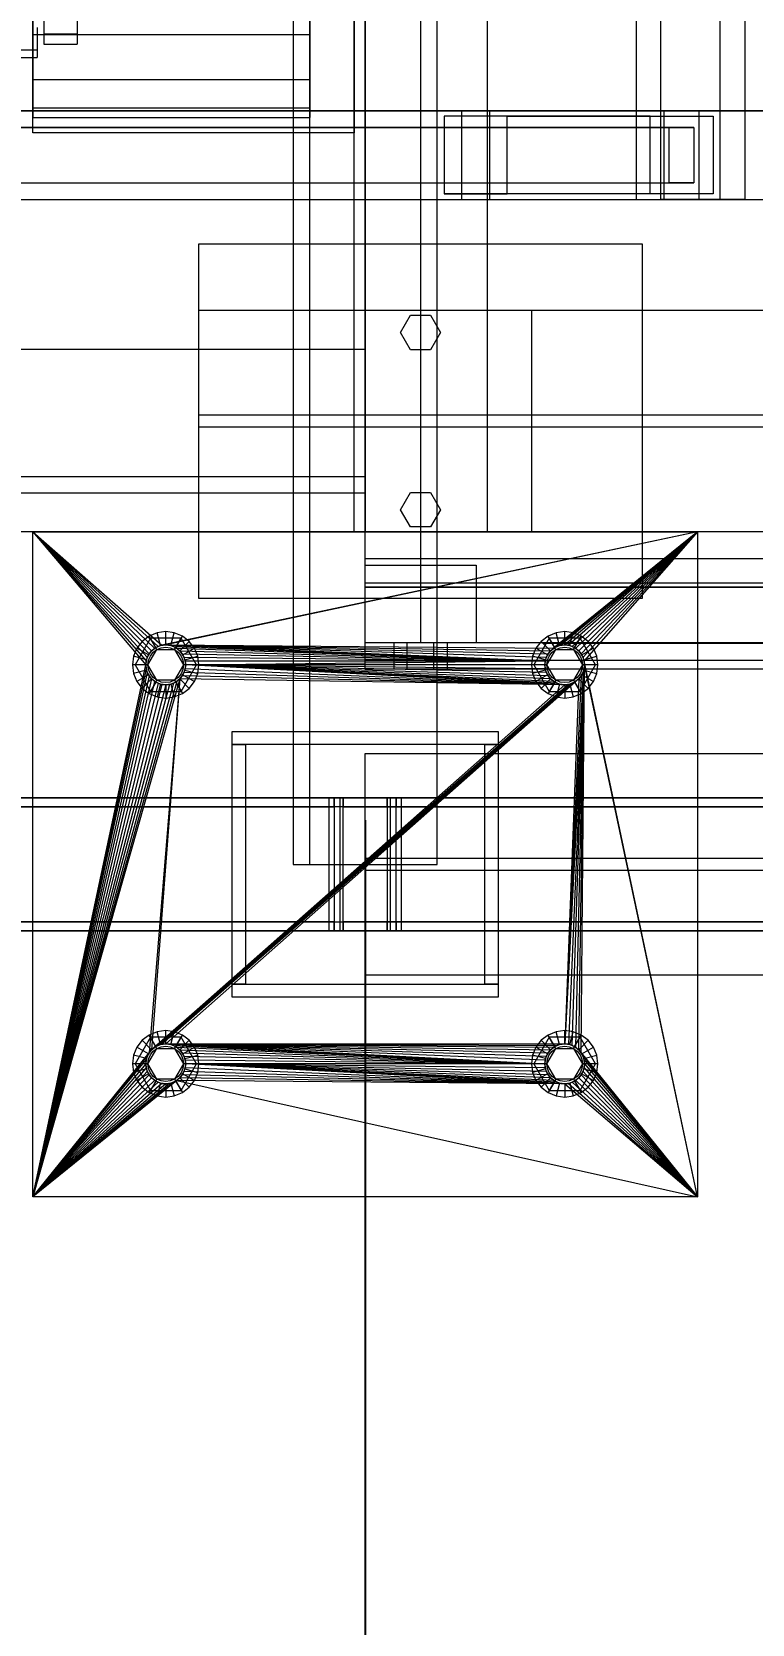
# Model space of a CAD drawing. Header units: millimetres. Extents: x -191664 to 191490, y -197311 to 10263.
# Drawn here: x 10419 to 10744, y -19093 to -18374 of the extents above; entities that cross this region are included whole.
import ezdxf

# ---------------------------------------------------------------- set-up
doc = ezdxf.new("R2010")
doc.units = ezdxf.units.MM
for name, color, linetype, lineweight in [('COTAS_INSTALACION_P', 30, 'Continuous', 0), ('COTAS_O', 1, 'Continuous', 0), ('superior_C01', 7, 'Continuous', 0), ('superior_mezcladora', 7, 'Continuous', 0)]:
    doc.layers.add(name, color=color, linetype=linetype, lineweight=lineweight)
doc.dimstyles.new('PLANTA_100', dxfattribs={"dimtxt": 250, "dimasz": 150, "dimexe": 150, "dimexo": 80, "dimgap": 100, "dimtad": 1, "dimtih": 1, "dimtoh": 1, "dimdec": 1, "dimdsep": 46, "dimcen": 0.09, "dimclrd": 1, "dimclre": 1, "dimclrt": 1, "dimadec": 0, "dimazin": 0, "dimtfac": 1, "dimtdec": 4, "dimtofl": 0, "dimtmove": 0, "dimatfit": 3, "dimfxl": 1, "dimtolj": 1, "dimtzin": 0, "dimarcsym": 0})

# ---------------------------------------------------------------- blocks, each defined once
blk = doc.blocks.new('*D5')
at = {"layer": 'COTAS_INSTALACION_P', "color": 1, "lineweight": -2, "transparency": 16777216}
for p, q in [((-1000, -18080), (-1000, -25850)), ((60117.12, -18080), (60117.12, -25850)), ((-850, -25700), (59967.12, -25700))]:
    blk.add_line(p, q, dxfattribs=at)
at = {"layer": 'COTAS_INSTALACION_P', "color": 1, "transparency": 16777216}
for points in [[(-850, -25675), (-850, -25725), (-1000, -25700)], [(59967.12, -25675), (59967.12, -25725), (60117.12, -25700)]]:
    blk.add_solid(points, dxfattribs=at)
at = {"layer": 'Defpoints', "color": 0, "transparency": 16777216}
for p in [(-1000, -18000), (60117.12, -18000), (60117.12, -25700)]:
    blk.add_point(p, dxfattribs=at)
blk = doc.blocks.new('*D34')
at = {"layer": 'COTAS_O', "color": 1, "lineweight": -2, "transparency": 16777216}
for p, q in [((10649.53, -17350), (11519.53, -17350)), ((11369.53, -18500), (11369.53, -17500)), ((10649.53, -18650), (11519.53, -18650))]:
    blk.add_line(p, q, dxfattribs=at)
at = {"layer": 'COTAS_O', "color": 1, "transparency": 16777216}
for points in [[(11344.53, -17500), (11394.53, -17500), (11369.53, -17350)], [(11344.53, -18500), (11394.53, -18500), (11369.53, -18650)]]:
    blk.add_solid(points, dxfattribs=at)
at = {"layer": 'Defpoints', "color": 0, "transparency": 16777216}
for p in [(10569.53, -17350), (11369.53, -17350), (10569.53, -18650)]:
    blk.add_point(p, dxfattribs=at)
blk = doc.blocks.new('*D35')
at = {"layer": 'COTAS_O', "color": 1, "lineweight": -2, "transparency": 16777216}
for p, q in [((10569.53, -18730), (10569.53, -20100)), ((16769.53, -18730), (16769.53, -20100)), ((10719.53, -19950), (16619.53, -19950))]:
    blk.add_line(p, q, dxfattribs=at)
at = {"layer": 'COTAS_O', "color": 1, "transparency": 16777216}
for points in [[(10719.53, -19925), (10719.53, -19975), (10569.53, -19950)], [(16619.53, -19925), (16619.53, -19975), (16769.53, -19950)]]:
    blk.add_solid(points, dxfattribs=at)
at = {"layer": 'Defpoints', "color": 0, "transparency": 16777216}
for p in [(10569.53, -18650), (16769.53, -18650), (16769.53, -19950)]:
    blk.add_point(p, dxfattribs=at)

msp = doc.modelspace()

# ---------------------------------------------------------------- linework, layer by layer
at = {"layer": 'superior_C01', "color": 139, "true_color": 0x354b57}
for p, q in [((10691.72, -17550), (10691.72, -18450)), ((10702.93, -18450), (10702.93, -17550)), ((10729.62, -18450), (10729.62, -17550)), ((10740.83, -17550), (10740.83, -18450)), ((10613.02, -18410), (10290.92, -18410)), ((10303.72, -18410), (10625.83, -18410)), ((10704.27, -18410), (10382.17, -18410)), ((10398.18, -18410), (10720.28, -18410)), ((10633.63, -18412.5), (10605.21, -18412.5)), ((10605.21, -18412.5), (10605.21, -18447.5)), ((10698.06, -18412.5), (10605.21, -18412.5)), ((10613.02, -18410), (10613.02, -18450)), ((10625.83, -18410), (10613.02, -18410)), ((11119.86, -18410), (10613.02, -18410)), ((10625.83, -18450), (10625.83, -18410)), ((10625.83, -18410), (11132.66, -18410)), ((10633.63, -18447.5), (10633.63, -18412.5)), ((10633.63, -18412.5), (10726.48, -18412.5)), ((10698.06, -18447.5), (10698.06, -18412.5)), ((10698.06, -18412.5), (10726.48, -18412.5)), ((10704.27, -18410), (10704.27, -18450)), ((10720.28, -18410), (10704.27, -18410)), ((11211.11, -18410), (10704.27, -18410)), ((10720.28, -18450), (10720.28, -18410)), ((10720.28, -18410), (11227.11, -18410)), ((10726.48, -18412.5), (10726.48, -18447.5)), ((10291.75, -18417.5), (10706.71, -18417.5)), ((10717.84, -18417.5), (10302.89, -18417.5)), ((10706.71, -18442.5), (10706.71, -18417.5)), ((10706.71, -18417.5), (10717.84, -18417.5)), ((10717.84, -18417.5), (10717.84, -18442.5)), ((10291.75, -18442.5), (10706.71, -18442.5)), ((10302.89, -18442.5), (10717.84, -18442.5)), ((10605.21, -18447.5), (10633.63, -18447.5)), ((10698.06, -18447.5), (10605.21, -18447.5)), ((10726.48, -18447.5), (10633.63, -18447.5)), ((10726.48, -18447.5), (10698.06, -18447.5)), ((10717.84, -18442.5), (10706.71, -18442.5)), ((10290.92, -18450), (10613.02, -18450)), ((10303.72, -18450), (10625.83, -18450)), ((10382.17, -18450), (10704.27, -18450)), ((10398.18, -18450), (10720.28, -18450)), ((10613.02, -18450), (10625.83, -18450)), ((10613.02, -18450), (11119.86, -18450)), ((10625.83, -18450), (11132.66, -18450)), ((10691.72, -18450), (10729.62, -18450)), ((10691.72, -18450), (10702.93, -18450)), ((10740.83, -18450), (10702.93, -18450)), ((10704.27, -18450), (10720.28, -18450)), ((10704.27, -18450), (11211.11, -18450)), ((10720.28, -18450), (11227.11, -18450)), ((10740.83, -18450), (10729.62, -18450))]:
    msp.add_line(p, q, dxfattribs=at)
at = {"layer": 'superior_mezcladora', "color": 8, "true_color": 0x667b86}
for p, q in [((10537.03, -17250), (10537.03, -18750)), ((10544.53, -18750), (10544.53, -17250)), ((10602.03, -18750), (10602.03, -17250)), ((10494.53, -18600), (10494.53, -18500)), ((10494.53, -18500), (16814.53, -18500)), ((9119.53, -18517.5), (10569.53, -18517.5)), ((10569.53, -18517.5), (10569.53, -18582.5)), ((10494.53, -18552.8), (10494.53, -18547.2)), ((10494.53, -18547.2), (16814.53, -18547.2)), ((16814.53, -18552.8), (10494.53, -18552.8)), ((9119.53, -18575), (10569.53, -18575)), ((10569.53, -18575), (10569.53, -18582.5)), ((10569.53, -18582.5), (9119.53, -18582.5)), ((16814.53, -18600), (10494.53, -18600)), ((10509.53, -18696), (10509.53, -18690)), ((10509.53, -18690), (10629.53, -18690)), ((10629.53, -18690), (10629.53, -18696)), ((10629.53, -18696), (10509.53, -18696)), ((10509.53, -18804), (10509.53, -18696)), ((10509.53, -18696), (10515.53, -18696)), ((10515.53, -18696), (10515.53, -18804)), ((10569.53, -18800), (10569.53, -18700)), ((10569.53, -18700), (16769.53, -18700)), ((10623.53, -18804), (10623.53, -18696)), ((10623.53, -18696), (10629.53, -18696)), ((10629.53, -18696), (10629.53, -18804)), ((10553.33, -18720), (9228.33, -18720)), ((9230.49, -18720), (10555.49, -18720)), ((10583.57, -18720), (9258.57, -18720)), ((9260.73, -18720), (10585.73, -18720)), ((10553.33, -18780), (10553.33, -18720)), ((10553.33, -18720), (10555.49, -18720)), ((10555.49, -18720), (10555.49, -18780)), ((10555.49, -18724), (10555.49, -18720)), ((10555.49, -18720), (10583.57, -18720)), ((12624.78, -18720), (10558.12, -18720)), ((10558.12, -18720), (10558.12, -18780)), ((10559.64, -18720), (10558.12, -18720)), ((10559.64, -18780), (10559.64, -18720)), ((10559.64, -18720), (12626.31, -18720)), ((10559.64, -18720), (10559.64, -18724)), ((10579.42, -18720), (10559.64, -18720)), ((12646.08, -18720), (10579.42, -18720)), ((10579.42, -18720), (10579.42, -18780)), ((10580.94, -18720), (10579.42, -18720)), ((10579.42, -18724), (10579.42, -18720)), ((10580.94, -18780), (10580.94, -18720)), ((10580.94, -18720), (12647.61, -18720)), ((10583.57, -18780), (10583.57, -18720)), ((10583.57, -18720), (10585.73, -18720)), ((10583.57, -18720), (10583.57, -18724)), ((10585.73, -18720), (10585.73, -18780)), ((9230.49, -18724), (10555.49, -18724)), ((10583.57, -18724), (9258.57, -18724)), ((10583.57, -18724), (10555.49, -18724)), ((10559.64, -18724), (12626.31, -18724)), ((10559.64, -18724), (10579.42, -18724)), ((12646.08, -18724), (10579.42, -18724)), ((10537.03, -18750), (10602.03, -18750)), ((10537.03, -18750), (10544.53, -18750)), ((10569.53, -18752.8), (10569.53, -18747.2)), ((10569.53, -18747.2), (16769.53, -18747.2)), ((16769.53, -18752.8), (10569.53, -18752.8)), ((10555.49, -18776), (9230.49, -18776)), ((9258.57, -18776), (10583.57, -18776)), ((10555.49, -18780), (10555.49, -18776)), ((10555.49, -18776), (10583.57, -18776)), ((12626.31, -18776), (10559.64, -18776)), ((10559.64, -18776), (10559.64, -18780)), ((10579.42, -18776), (10559.64, -18776)), ((10579.42, -18780), (10579.42, -18776)), ((10579.42, -18776), (12646.08, -18776)), ((10583.57, -18776), (10583.57, -18780)), ((9228.33, -18780), (10553.33, -18780)), ((10555.49, -18780), (9230.49, -18780)), ((9258.57, -18780), (10583.57, -18780)), ((10585.73, -18780), (9260.73, -18780)), ((10555.49, -18780), (10553.33, -18780)), ((10583.57, -18780), (10555.49, -18780)), ((10558.12, -18780), (12624.78, -18780)), ((10558.12, -18780), (10559.64, -18780)), ((12626.31, -18780), (10559.64, -18780)), ((10559.64, -18780), (10579.42, -18780)), ((10579.42, -18780), (12646.08, -18780)), ((10579.42, -18780), (10580.94, -18780)), ((12647.61, -18780), (10580.94, -18780)), ((10585.73, -18780), (10583.57, -18780)), ((16769.53, -18800), (10569.53, -18800)), ((10509.53, -18810), (10509.53, -18804)), ((10509.53, -18804), (10629.53, -18804)), ((10515.53, -18804), (10509.53, -18804)), ((10629.53, -18804), (10623.53, -18804)), ((10629.53, -18804), (10629.53, -18810)), ((10629.53, -18810), (10509.53, -18810))]:
    msp.add_line(p, q, dxfattribs=at)
at = {"layer": 'superior_mezcladora', "color": 9, "true_color": 0xc6c9c8}
for p, q in [((10569.53, -18650), (10569.53, -17350)), ((10594.53, -17350), (10594.53, -18650)), ((10424.53, -18361.86), (10424.53, -18375.35)), ((10439.53, -18361.86), (10439.53, -18375.35)), ((10424.53, -18375.35), (10424.53, -18380)), ((10424.53, -18375.35), (10439.53, -18375.35)), ((10439.53, -18375.35), (10439.53, -18380)), ((10424.53, -18380), (10439.53, -18380)), ((10494.53, -18630), (10494.53, -18470)), ((10494.53, -18470), (10694.53, -18470)), ((10694.53, -18470), (10694.53, -18630)), ((10569.53, -18650), (10569.53, -18615)), ((10569.53, -18615), (10619.53, -18615)), ((10619.53, -18615), (10619.53, -18650)), ((10569.53, -18658), (10569.53, -18623)), ((10569.53, -18623), (16769.53, -18623)), ((10694.53, -18630), (10494.53, -18630)), ((10594.53, -18650), (10569.53, -18650)), ((10619.53, -18650), (10569.53, -18650)), ((16769.53, -18658), (10569.53, -18658))]:
    msp.add_line(p, q, dxfattribs=at)
at = {"layer": 'superior_mezcladora', "color": 253, "true_color": 0xa5a6aa}
for p, q in [((10569.53, -18625), (10569.53, -17375)), ((10594.53, -17375), (10594.53, -18625)), ((10594.53, -18625), (10569.53, -18625)), ((16169.53, -18625), (10594.53, -18625))]:
    msp.add_line(p, q, dxfattribs=at)
at = {"layer": 'superior_mezcladora', "color": 251, "true_color": 0x64686b}
for p, q in [((10564.53, -18600), (10564.53, -17400)), ((10569.53, -17400), (10569.53, -18600)), ((10624.53, -17400), (10624.53, -18600)), ((10544.53, -18600), (10544.53, -18500)), ((10544.53, -18500), (10644.53, -18500)), ((10644.53, -18500), (10644.53, -18600)), ((10569.53, -18600), (9119.53, -18600)), ((10644.53, -18600), (10544.53, -18600)), ((10624.53, -18600), (10564.53, -18600)), ((10569.53, -18662), (10569.53, -18612)), ((10569.53, -18612), (16769.53, -18612)), ((16769.53, -18662), (10569.53, -18662))]:
    msp.add_line(p, q, dxfattribs=at)
at = {"layer": 'superior_mezcladora', "color": 107, "true_color": 0x248357}
for p, q in [((10419.53, -18420), (10419.53, -18150)), ((10564.53, -18150), (10564.53, -18420)), ((10419.53, -18349), (10419.53, -18375.51)), ((10544.53, -18349), (10544.53, -18375.51)), ((10419.53, -18375.51), (10419.53, -18395.85)), ((10419.53, -18375.51), (10544.53, -18375.51)), ((10544.53, -18375.51), (10544.53, -18395.85)), ((10419.53, -18395.85), (10419.53, -18408.64)), ((10419.53, -18395.85), (10544.53, -18395.85)), ((10544.53, -18395.85), (10544.53, -18408.64)), ((10419.53, -18408.64), (10419.53, -18413)), ((10419.53, -18408.64), (10544.53, -18408.64)), ((10419.53, -18413), (10544.53, -18413)), ((10544.53, -18408.64), (10544.53, -18413)), ((10564.53, -18420), (10419.53, -18420))]:
    msp.add_line(p, q, dxfattribs=at)
at = {"layer": 'superior_mezcladora', "color": 250, "true_color": 0x33393d}
for p, q in [((10421.53, -18372.47), (10421.53, -18382.56)), ((10411.53, -18382.56), (10421.53, -18382.56)), ((10421.53, -18382.56), (10421.53, -18386)), ((10411.53, -18386), (10421.53, -18386))]:
    msp.add_line(p, q, dxfattribs=at)
at = {"layer": 'superior_mezcladora', "color": 43, "true_color": 0xe7bf45}
for p, q in [((10585.53, -18510), (10590.03, -18502.21)), ((10590.03, -18502.21), (10599.03, -18502.21)), ((10599.03, -18502.21), (10603.53, -18510)), ((10590.03, -18517.79), (10585.53, -18510)), ((10603.53, -18510), (10599.03, -18517.79)), ((10599.03, -18517.79), (10590.03, -18517.79)), ((10585.53, -18590), (10590.03, -18582.21)), ((10590.03, -18582.21), (10599.03, -18582.21)), ((10599.03, -18582.21), (10603.53, -18590)), ((10590.03, -18597.79), (10585.53, -18590)), ((10603.53, -18590), (10599.03, -18597.79)), ((10599.03, -18597.79), (10590.03, -18597.79))]:
    msp.add_line(p, q, dxfattribs=at)
at = {"layer": 'superior_mezcladora', "color": 252, "true_color": 0x82929a}
for p, q in [((10419.53, -18900), (10419.53, -18600)), ((10419.53, -18600), (10470.53, -18660)), ((10419.53, -18600), (10470.7, -18658.24)), ((10419.53, -18600), (10471.21, -18656.56)), ((10419.53, -18600), (10472.05, -18655)), ((10419.53, -18600), (10473.16, -18653.64)), ((10419.53, -18600), (10474.53, -18652.52)), ((10419.53, -18600), (10476.08, -18651.69)), ((10419.53, -18600), (10477.77, -18651.17)), ((10419.53, -18600), (10719.53, -18600)), ((10719.53, -18600), (10477.77, -18651.17)), ((10719.53, -18600), (10479.53, -18651)), ((10719.53, -18600), (10654.53, -18652.52)), ((10719.53, -18600), (10656.08, -18651.69)), ((10719.53, -18600), (10657.77, -18651.17)), ((10719.53, -18600), (10659.53, -18651)), ((10719.53, -18600), (10661.28, -18651.17)), ((10719.53, -18600), (10662.97, -18651.69)), ((10719.53, -18600), (10664.53, -18652.52)), ((10719.53, -18600), (10665.89, -18653.64)), ((10719.53, -18600), (10667.01, -18655)), ((10719.53, -18600), (10667.84, -18656.56)), ((10719.53, -18600), (10668.36, -18658.24)), ((10719.53, -18600), (10719.53, -18900)), ((10471.21, -18656.56), (10470.7, -18658.24)), ((10472.05, -18655), (10471.21, -18656.56)), ((10473.16, -18653.64), (10472.05, -18655)), ((10474.53, -18652.52), (10473.16, -18653.64)), ((10476.08, -18651.69), (10474.53, -18652.52)), ((10477.77, -18651.17), (10476.08, -18651.69)), ((10479.53, -18651), (10477.77, -18651.17)), ((10481.28, -18651.17), (10479.53, -18651)), ((10479.53, -18651), (10650.7, -18658.24)), ((10479.53, -18651), (10651.21, -18656.56)), ((10479.53, -18651), (10652.05, -18655)), ((10479.53, -18651), (10653.16, -18653.64)), ((10479.53, -18651), (10654.53, -18652.52)), ((10482.97, -18651.69), (10481.28, -18651.17)), ((10481.28, -18651.17), (10650.7, -18658.24)), ((10484.53, -18652.52), (10482.97, -18651.69)), ((10482.97, -18651.69), (10650.7, -18658.24)), ((10485.89, -18653.64), (10484.53, -18652.52)), ((10484.53, -18652.52), (10650.7, -18658.24)), ((10487.01, -18655), (10485.89, -18653.64)), ((10485.89, -18653.64), (10650.7, -18658.24)), ((10487.84, -18656.56), (10487.01, -18655)), ((10487.01, -18655), (10650.7, -18658.24)), ((10488.36, -18658.24), (10487.84, -18656.56)), ((10487.84, -18656.56), (10650.7, -18658.24)), ((10651.21, -18656.56), (10650.7, -18658.24)), ((10652.05, -18655), (10651.21, -18656.56)), ((10653.16, -18653.64), (10652.05, -18655)), ((10654.53, -18652.52), (10653.16, -18653.64)), ((10656.08, -18651.69), (10654.53, -18652.52)), ((10657.77, -18651.17), (10656.08, -18651.69)), ((10659.53, -18651), (10657.77, -18651.17)), ((10661.28, -18651.17), (10659.53, -18651)), ((10662.97, -18651.69), (10661.28, -18651.17)), ((10664.53, -18652.52), (10662.97, -18651.69)), ((10665.89, -18653.64), (10664.53, -18652.52)), ((10667.01, -18655), (10665.89, -18653.64)), ((10667.84, -18656.56), (10667.01, -18655)), ((10668.36, -18658.24), (10667.84, -18656.56)), ((10419.53, -18900), (10470.53, -18660)), ((10470.7, -18661.76), (10419.53, -18900)), ((10471.21, -18663.44), (10419.53, -18900)), ((10472.05, -18665), (10419.53, -18900)), ((10470.7, -18658.24), (10470.53, -18660)), ((10470.53, -18660), (10470.7, -18661.76)), ((10470.7, -18661.76), (10471.21, -18663.44)), ((10471.21, -18663.44), (10472.05, -18665)), ((10472.05, -18665), (10473.16, -18666.36)), ((10485.89, -18666.36), (10487.01, -18665)), ((10487.01, -18665), (10487.84, -18663.44)), ((10659.53, -18669), (10487.01, -18665)), ((10487.84, -18663.44), (10488.36, -18661.76)), ((10659.53, -18669), (10487.84, -18663.44)), ((10488.53, -18660), (10488.36, -18658.24)), ((10488.36, -18658.24), (10650.7, -18658.24)), ((10488.36, -18661.76), (10488.53, -18660)), ((10659.53, -18669), (10488.36, -18661.76)), ((10488.53, -18660), (10650.7, -18658.24)), ((10650.53, -18660), (10488.53, -18660)), ((10650.7, -18661.76), (10488.53, -18660)), ((10651.21, -18663.44), (10488.53, -18660)), ((10652.05, -18665), (10488.53, -18660)), ((10653.16, -18666.36), (10488.53, -18660)), ((10654.53, -18667.48), (10488.53, -18660)), ((10656.08, -18668.31), (10488.53, -18660)), ((10657.77, -18668.83), (10488.53, -18660)), ((10659.53, -18669), (10488.53, -18660)), ((10650.7, -18658.24), (10650.53, -18660)), ((10650.53, -18660), (10650.7, -18661.76)), ((10650.7, -18661.76), (10651.21, -18663.44)), ((10651.21, -18663.44), (10652.05, -18665)), ((10652.05, -18665), (10653.16, -18666.36)), ((10668.53, -18660), (10659.53, -18831)), ((10668.36, -18661.76), (10659.53, -18831)), ((10667.84, -18663.44), (10659.53, -18831)), ((10667.01, -18665), (10659.53, -18831)), ((10668.53, -18660), (10661.28, -18831.17)), ((10662.97, -18831.69), (10668.53, -18660)), ((10664.53, -18832.52), (10668.53, -18660)), ((10665.89, -18833.64), (10668.53, -18660)), ((10665.89, -18666.36), (10667.01, -18665)), ((10667.01, -18835), (10668.53, -18660)), ((10667.01, -18665), (10667.84, -18663.44)), ((10667.84, -18663.44), (10668.36, -18661.76)), ((10719.53, -18900), (10668.36, -18658.24)), ((10668.53, -18660), (10668.36, -18658.24)), ((10668.36, -18661.76), (10668.53, -18660)), ((10719.53, -18900), (10668.53, -18660)), ((10473.16, -18666.36), (10419.53, -18900)), ((10485.89, -18666.36), (10419.53, -18900)), ((10474.53, -18667.48), (10419.53, -18900)), ((10484.53, -18667.48), (10419.53, -18900)), ((10476.08, -18668.31), (10419.53, -18900)), ((10482.97, -18668.31), (10419.53, -18900)), ((10477.77, -18668.83), (10419.53, -18900)), ((10481.28, -18668.83), (10419.53, -18900)), ((10479.53, -18669), (10419.53, -18900)), ((10485.89, -18666.36), (10472.05, -18835)), ((10473.16, -18666.36), (10474.53, -18667.48)), ((10485.89, -18666.36), (10473.16, -18833.64)), ((10665.89, -18666.36), (10473.16, -18833.64)), ((10664.53, -18667.48), (10473.16, -18833.64)), ((10662.97, -18668.31), (10473.16, -18833.64)), ((10661.28, -18668.83), (10473.16, -18833.64)), ((10659.53, -18669), (10473.16, -18833.64)), ((10665.89, -18666.36), (10474.53, -18832.52)), ((10474.53, -18667.48), (10476.08, -18668.31)), ((10665.89, -18666.36), (10476.08, -18831.69)), ((10476.08, -18668.31), (10477.77, -18668.83)), ((10665.89, -18666.36), (10477.77, -18831.17)), ((10477.77, -18668.83), (10479.53, -18669)), ((10665.89, -18666.36), (10479.53, -18831)), ((10479.53, -18669), (10481.28, -18668.83)), ((10481.28, -18668.83), (10482.97, -18668.31)), ((10482.97, -18668.31), (10484.53, -18667.48)), ((10484.53, -18667.48), (10485.89, -18666.36)), ((10659.53, -18669), (10485.89, -18666.36)), ((10653.16, -18666.36), (10654.53, -18667.48)), ((10654.53, -18667.48), (10656.08, -18668.31)), ((10656.08, -18668.31), (10657.77, -18668.83)), ((10657.77, -18668.83), (10659.53, -18669)), ((10665.89, -18666.36), (10659.53, -18831)), ((10659.53, -18669), (10661.28, -18668.83)), ((10661.28, -18668.83), (10662.97, -18668.31)), ((10662.97, -18668.31), (10664.53, -18667.48)), ((10664.53, -18667.48), (10665.89, -18666.36)), ((10419.53, -18900), (10472.05, -18835)), ((10419.53, -18900), (10471.21, -18836.56)), ((10471.21, -18836.56), (10470.7, -18838.24)), ((10472.05, -18835), (10471.21, -18836.56)), ((10473.16, -18833.64), (10472.05, -18835)), ((10474.53, -18832.52), (10473.16, -18833.64)), ((10476.08, -18831.69), (10474.53, -18832.52)), ((10477.77, -18831.17), (10476.08, -18831.69)), ((10479.53, -18831), (10477.77, -18831.17)), ((10481.28, -18831.17), (10479.53, -18831)), ((10479.53, -18831), (10650.53, -18840)), ((10479.53, -18831), (10650.7, -18838.24)), ((10479.53, -18831), (10651.21, -18836.56)), ((10479.53, -18831), (10652.05, -18835)), ((10479.53, -18831), (10653.16, -18833.64)), ((10479.53, -18831), (10654.53, -18832.52)), ((10479.53, -18831), (10656.08, -18831.69)), ((10479.53, -18831), (10657.77, -18831.17)), ((10479.53, -18831), (10659.53, -18831)), ((10482.97, -18831.69), (10481.28, -18831.17)), ((10481.28, -18831.17), (10650.53, -18840)), ((10484.53, -18832.52), (10482.97, -18831.69)), ((10482.97, -18831.69), (10650.53, -18840)), ((10485.89, -18833.64), (10484.53, -18832.52)), ((10484.53, -18832.52), (10650.53, -18840)), ((10487.01, -18835), (10485.89, -18833.64)), ((10485.89, -18833.64), (10650.53, -18840)), ((10487.84, -18836.56), (10487.01, -18835)), ((10487.01, -18835), (10650.53, -18840)), ((10488.36, -18838.24), (10487.84, -18836.56)), ((10487.84, -18836.56), (10650.53, -18840)), ((10651.21, -18836.56), (10650.7, -18838.24)), ((10652.05, -18835), (10651.21, -18836.56)), ((10653.16, -18833.64), (10652.05, -18835)), ((10654.53, -18832.52), (10653.16, -18833.64)), ((10656.08, -18831.69), (10654.53, -18832.52)), ((10657.77, -18831.17), (10656.08, -18831.69)), ((10659.53, -18831), (10657.77, -18831.17)), ((10661.28, -18831.17), (10659.53, -18831)), ((10662.97, -18831.69), (10661.28, -18831.17)), ((10664.53, -18832.52), (10662.97, -18831.69)), ((10665.89, -18833.64), (10664.53, -18832.52)), ((10667.01, -18835), (10665.89, -18833.64)), ((10667.84, -18836.56), (10667.01, -18835)), ((10667.01, -18835), (10719.53, -18900)), ((10668.36, -18838.24), (10667.84, -18836.56)), ((10667.84, -18836.56), (10719.53, -18900)), ((10419.53, -18900), (10470.7, -18838.24)), ((10470.53, -18840), (10419.53, -18900)), ((10470.7, -18841.76), (10419.53, -18900)), ((10471.21, -18843.44), (10419.53, -18900)), ((10470.7, -18838.24), (10470.53, -18840)), ((10470.53, -18840), (10470.7, -18841.76)), ((10470.7, -18841.76), (10471.21, -18843.44)), ((10471.21, -18843.44), (10472.05, -18845)), ((10487.01, -18845), (10487.84, -18843.44)), ((10487.84, -18843.44), (10488.36, -18841.76)), ((10659.53, -18849), (10487.84, -18843.44)), ((10488.53, -18840), (10488.36, -18838.24)), ((10488.36, -18838.24), (10650.53, -18840)), ((10488.36, -18841.76), (10488.53, -18840)), ((10659.53, -18849), (10488.36, -18841.76)), ((10650.53, -18840), (10488.53, -18840)), ((10650.7, -18841.76), (10488.53, -18840)), ((10651.21, -18843.44), (10488.53, -18840)), ((10652.05, -18845), (10488.53, -18840)), ((10653.16, -18846.36), (10488.53, -18840)), ((10654.53, -18847.48), (10488.53, -18840)), ((10656.08, -18848.31), (10488.53, -18840)), ((10657.77, -18848.83), (10488.53, -18840)), ((10659.53, -18849), (10488.53, -18840)), ((10650.7, -18838.24), (10650.53, -18840)), ((10650.53, -18840), (10650.7, -18841.76)), ((10650.7, -18841.76), (10651.21, -18843.44)), ((10651.21, -18843.44), (10652.05, -18845)), ((10667.01, -18845), (10667.84, -18843.44)), ((10667.84, -18843.44), (10668.36, -18841.76)), ((10667.84, -18843.44), (10719.53, -18900)), ((10668.53, -18840), (10668.36, -18838.24)), ((10668.36, -18838.24), (10719.53, -18900)), ((10668.36, -18841.76), (10668.53, -18840)), ((10668.36, -18841.76), (10719.53, -18900)), ((10668.53, -18840), (10719.53, -18900)), ((10472.05, -18845), (10419.53, -18900)), ((10473.16, -18846.36), (10419.53, -18900)), ((10474.53, -18847.48), (10419.53, -18900)), ((10484.53, -18847.48), (10419.53, -18900)), ((10476.08, -18848.31), (10419.53, -18900)), ((10482.97, -18848.31), (10419.53, -18900)), ((10477.77, -18848.83), (10419.53, -18900)), ((10481.28, -18848.83), (10419.53, -18900)), ((10479.53, -18849), (10419.53, -18900)), ((10472.05, -18845), (10473.16, -18846.36)), ((10473.16, -18846.36), (10474.53, -18847.48)), ((10474.53, -18847.48), (10476.08, -18848.31)), ((10476.08, -18848.31), (10477.77, -18848.83)), ((10477.77, -18848.83), (10479.53, -18849)), ((10479.53, -18849), (10481.28, -18848.83)), ((10481.28, -18848.83), (10482.97, -18848.31)), ((10482.97, -18848.31), (10484.53, -18847.48)), ((10484.53, -18847.48), (10485.89, -18846.36)), ((10484.53, -18847.48), (10719.53, -18900)), ((10659.53, -18849), (10484.53, -18847.48)), ((10485.89, -18846.36), (10487.01, -18845)), ((10659.53, -18849), (10485.89, -18846.36)), ((10659.53, -18849), (10487.01, -18845)), ((10652.05, -18845), (10653.16, -18846.36)), ((10653.16, -18846.36), (10654.53, -18847.48)), ((10654.53, -18847.48), (10656.08, -18848.31)), ((10656.08, -18848.31), (10657.77, -18848.83)), ((10657.77, -18848.83), (10659.53, -18849)), ((10659.53, -18849), (10661.28, -18848.83)), ((10659.53, -18849), (10719.53, -18900)), ((10661.28, -18848.83), (10662.97, -18848.31)), ((10661.28, -18848.83), (10719.53, -18900)), ((10662.97, -18848.31), (10664.53, -18847.48)), ((10662.97, -18848.31), (10719.53, -18900)), ((10664.53, -18847.48), (10665.89, -18846.36)), ((10664.53, -18847.48), (10719.53, -18900)), ((10665.89, -18846.36), (10667.01, -18845)), ((10665.89, -18846.36), (10719.53, -18900)), ((10667.01, -18845), (10719.53, -18900)), ((10719.53, -18900), (10419.53, -18900))]:
    msp.add_line(p, q, dxfattribs=at)
at = {"layer": 'superior_mezcladora', "color": 252, "true_color": 0x8b8c91}
for p, q in [((10569.53, -18650), (10569.53, -18625)), ((10569.53, -18625), (16769.53, -18625)), ((16769.53, -18650), (10569.53, -18650))]:
    msp.add_line(p, q, dxfattribs=at)
at = {"layer": 'superior_mezcladora', "color": 252, "true_color": 0x8ba19a}
for p, q in [((10472.6, -18648.01), (10465.68, -18660)), ((10468.92, -18649.39), (10466.54, -18652.5)), ((10472.03, -18647.01), (10468.92, -18649.39)), ((10473.16, -18653.64), (10468.92, -18649.39)), ((10475.65, -18645.51), (10472.03, -18647.01)), ((10475.03, -18652.21), (10472.03, -18647.01)), ((10486.45, -18648.01), (10472.6, -18648.01)), ((10475.53, -18653.07), (10472.6, -18648.01)), ((10479.53, -18645), (10475.65, -18645.51)), ((10477.2, -18651.31), (10475.65, -18645.51)), ((10483.41, -18645.51), (10479.53, -18645)), ((10479.53, -18651), (10479.53, -18645)), ((10481.86, -18651.31), (10483.41, -18645.51)), ((10487.03, -18647.01), (10483.41, -18645.51)), ((10483.53, -18653.07), (10486.45, -18648.01)), ((10484.03, -18652.21), (10487.03, -18647.01)), ((10485.89, -18653.64), (10490.14, -18649.39)), ((10493.38, -18660), (10486.45, -18648.01)), ((10490.14, -18649.39), (10487.03, -18647.01)), ((10492.52, -18652.5), (10490.14, -18649.39)), ((10652.6, -18648.01), (10645.68, -18660)), ((10648.92, -18649.39), (10646.54, -18652.5)), ((10652.03, -18647.01), (10648.92, -18649.39)), ((10653.16, -18653.64), (10648.92, -18649.39)), ((10655.65, -18645.51), (10652.03, -18647.01)), ((10655.03, -18652.21), (10652.03, -18647.01)), ((10666.45, -18648.01), (10652.6, -18648.01)), ((10655.53, -18653.07), (10652.6, -18648.01)), ((10659.53, -18645), (10655.65, -18645.51)), ((10657.2, -18651.31), (10655.65, -18645.51)), ((10663.41, -18645.51), (10659.53, -18645)), ((10659.53, -18651), (10659.53, -18645)), ((10661.86, -18651.31), (10663.41, -18645.51)), ((10667.03, -18647.01), (10663.41, -18645.51)), ((10663.53, -18653.07), (10666.45, -18648.01)), ((10664.03, -18652.21), (10667.03, -18647.01)), ((10665.89, -18653.64), (10670.14, -18649.39)), ((10673.38, -18660), (10666.45, -18648.01)), ((10670.14, -18649.39), (10667.03, -18647.01)), ((10672.52, -18652.5), (10670.14, -18649.39)), ((10465.04, -18656.12), (10464.53, -18660)), ((10466.54, -18652.5), (10465.04, -18656.12)), ((10470.84, -18657.67), (10465.04, -18656.12)), ((10471.73, -18655.5), (10466.54, -18652.5)), ((10470.53, -18660), (10470.84, -18657.67)), ((10470.84, -18657.67), (10471.73, -18655.5)), ((10471.53, -18660), (10475.53, -18653.07)), ((10471.73, -18655.5), (10473.16, -18653.64)), ((10473.16, -18653.64), (10475.03, -18652.21)), ((10475.03, -18652.21), (10477.2, -18651.31)), ((10475.53, -18653.07), (10483.53, -18653.07)), ((10477.2, -18651.31), (10479.53, -18651)), ((10479.53, -18651), (10481.86, -18651.31)), ((10481.86, -18651.31), (10484.03, -18652.21)), ((10483.53, -18653.07), (10487.53, -18660)), ((10484.03, -18652.21), (10485.89, -18653.64)), ((10485.89, -18653.64), (10487.32, -18655.5)), ((10487.32, -18655.5), (10492.52, -18652.5)), ((10487.32, -18655.5), (10488.22, -18657.67)), ((10488.22, -18657.67), (10494.02, -18656.12)), ((10488.22, -18657.67), (10488.53, -18660)), ((10494.02, -18656.12), (10492.52, -18652.5)), ((10494.53, -18660), (10494.02, -18656.12)), ((10645.04, -18656.12), (10644.53, -18660)), ((10646.54, -18652.5), (10645.04, -18656.12)), ((10650.84, -18657.67), (10645.04, -18656.12)), ((10651.73, -18655.5), (10646.54, -18652.5)), ((10650.53, -18660), (10650.84, -18657.67)), ((10650.84, -18657.67), (10651.73, -18655.5)), ((10651.53, -18660), (10655.53, -18653.07)), ((10651.73, -18655.5), (10653.16, -18653.64)), ((10653.16, -18653.64), (10655.03, -18652.21)), ((10655.03, -18652.21), (10657.2, -18651.31)), ((10655.53, -18653.07), (10663.53, -18653.07)), ((10657.2, -18651.31), (10659.53, -18651)), ((10659.53, -18651), (10661.86, -18651.31)), ((10661.86, -18651.31), (10664.03, -18652.21)), ((10663.53, -18653.07), (10667.53, -18660)), ((10664.03, -18652.21), (10665.89, -18653.64)), ((10665.89, -18653.64), (10667.32, -18655.5)), ((10667.32, -18655.5), (10672.52, -18652.5)), ((10667.32, -18655.5), (10668.22, -18657.67)), ((10668.22, -18657.67), (10674.02, -18656.12)), ((10668.22, -18657.67), (10668.53, -18660)), ((10674.02, -18656.12), (10672.52, -18652.5)), ((10674.53, -18660), (10674.02, -18656.12)), ((10470.53, -18660), (10464.53, -18660)), ((10464.53, -18660), (10465.04, -18663.88)), ((10470.84, -18662.33), (10465.04, -18663.88)), ((10465.04, -18663.88), (10466.54, -18667.5)), ((10471.53, -18660), (10465.68, -18660)), ((10465.68, -18660), (10472.6, -18671.99)), ((10471.73, -18664.5), (10466.54, -18667.5)), ((10470.84, -18662.33), (10470.53, -18660)), ((10471.73, -18664.5), (10470.84, -18662.33)), ((10475.53, -18666.93), (10471.53, -18660)), ((10473.16, -18666.36), (10471.73, -18664.5)), ((10487.53, -18660), (10483.53, -18666.93)), ((10487.32, -18664.5), (10485.89, -18666.36)), ((10486.45, -18671.99), (10493.38, -18660)), ((10488.22, -18662.33), (10487.32, -18664.5)), ((10487.32, -18664.5), (10492.52, -18667.5)), ((10493.38, -18660), (10487.53, -18660)), ((10488.53, -18660), (10488.22, -18662.33)), ((10488.22, -18662.33), (10494.02, -18663.88)), ((10494.53, -18660), (10488.53, -18660)), ((10492.52, -18667.5), (10494.02, -18663.88)), ((10494.02, -18663.88), (10494.53, -18660)), ((10650.53, -18660), (10644.53, -18660)), ((10644.53, -18660), (10645.04, -18663.88)), ((10650.84, -18662.33), (10645.04, -18663.88)), ((10645.04, -18663.88), (10646.54, -18667.5)), ((10651.53, -18660), (10645.68, -18660)), ((10645.68, -18660), (10652.6, -18671.99)), ((10651.73, -18664.5), (10646.54, -18667.5)), ((10650.84, -18662.33), (10650.53, -18660)), ((10651.73, -18664.5), (10650.84, -18662.33)), ((10655.53, -18666.93), (10651.53, -18660)), ((10653.16, -18666.36), (10651.73, -18664.5)), ((10667.53, -18660), (10663.53, -18666.93)), ((10667.32, -18664.5), (10665.89, -18666.36)), ((10666.45, -18671.99), (10673.38, -18660)), ((10668.22, -18662.33), (10667.32, -18664.5)), ((10667.32, -18664.5), (10672.52, -18667.5)), ((10673.38, -18660), (10667.53, -18660)), ((10668.53, -18660), (10668.22, -18662.33)), ((10668.22, -18662.33), (10674.02, -18663.88)), ((10674.53, -18660), (10668.53, -18660)), ((10672.52, -18667.5), (10674.02, -18663.88)), ((10674.02, -18663.88), (10674.53, -18660)), ((10466.54, -18667.5), (10468.92, -18670.61)), ((10473.16, -18666.36), (10468.92, -18670.61)), ((10468.92, -18670.61), (10472.03, -18672.99)), ((10475.03, -18667.79), (10472.03, -18672.99)), ((10475.53, -18666.93), (10472.6, -18671.99)), ((10472.6, -18671.99), (10486.45, -18671.99)), ((10475.03, -18667.79), (10473.16, -18666.36)), ((10477.2, -18668.69), (10475.03, -18667.79)), ((10483.53, -18666.93), (10475.53, -18666.93)), ((10477.2, -18668.69), (10475.65, -18674.49)), ((10479.53, -18669), (10477.2, -18668.69)), ((10481.86, -18668.69), (10479.53, -18669)), ((10479.53, -18669), (10479.53, -18675)), ((10484.03, -18667.79), (10481.86, -18668.69)), ((10481.86, -18668.69), (10483.41, -18674.49)), ((10483.53, -18666.93), (10486.45, -18671.99)), ((10485.89, -18666.36), (10484.03, -18667.79)), ((10484.03, -18667.79), (10487.03, -18672.99)), ((10485.89, -18666.36), (10490.14, -18670.61)), ((10487.03, -18672.99), (10490.14, -18670.61)), ((10490.14, -18670.61), (10492.52, -18667.5)), ((10646.54, -18667.5), (10648.92, -18670.61)), ((10653.16, -18666.36), (10648.92, -18670.61)), ((10648.92, -18670.61), (10652.03, -18672.99)), ((10655.03, -18667.79), (10652.03, -18672.99)), ((10655.53, -18666.93), (10652.6, -18671.99)), ((10652.6, -18671.99), (10666.45, -18671.99)), ((10655.03, -18667.79), (10653.16, -18666.36)), ((10657.2, -18668.69), (10655.03, -18667.79)), ((10663.53, -18666.93), (10655.53, -18666.93)), ((10657.2, -18668.69), (10655.65, -18674.49)), ((10659.53, -18669), (10657.2, -18668.69)), ((10661.86, -18668.69), (10659.53, -18669)), ((10659.53, -18669), (10659.53, -18675)), ((10664.03, -18667.79), (10661.86, -18668.69)), ((10661.86, -18668.69), (10663.41, -18674.49)), ((10663.53, -18666.93), (10666.45, -18671.99)), ((10665.89, -18666.36), (10664.03, -18667.79)), ((10664.03, -18667.79), (10667.03, -18672.99)), ((10665.89, -18666.36), (10670.14, -18670.61)), ((10667.03, -18672.99), (10670.14, -18670.61)), ((10670.14, -18670.61), (10672.52, -18667.5)), ((10472.03, -18672.99), (10475.65, -18674.49)), ((10475.65, -18674.49), (10479.53, -18675)), ((10479.53, -18675), (10483.41, -18674.49)), ((10483.41, -18674.49), (10487.03, -18672.99)), ((10652.03, -18672.99), (10655.65, -18674.49)), ((10655.65, -18674.49), (10659.53, -18675)), ((10659.53, -18675), (10663.41, -18674.49)), ((10663.41, -18674.49), (10667.03, -18672.99)), ((10472.6, -18828.01), (10465.68, -18840)), ((10468.92, -18829.39), (10466.54, -18832.5)), ((10472.03, -18827.01), (10468.92, -18829.39)), ((10473.16, -18833.64), (10468.92, -18829.39)), ((10475.65, -18825.51), (10472.03, -18827.01)), ((10475.03, -18832.21), (10472.03, -18827.01)), ((10486.45, -18828.01), (10472.6, -18828.01)), ((10475.53, -18833.07), (10472.6, -18828.01)), ((10479.53, -18825), (10475.65, -18825.51)), ((10477.2, -18831.31), (10475.65, -18825.51)), ((10483.41, -18825.51), (10479.53, -18825)), ((10479.53, -18831), (10479.53, -18825)), ((10481.86, -18831.31), (10483.41, -18825.51)), ((10487.03, -18827.01), (10483.41, -18825.51)), ((10483.53, -18833.07), (10486.45, -18828.01)), ((10484.03, -18832.21), (10487.03, -18827.01)), ((10485.89, -18833.64), (10490.14, -18829.39)), ((10493.38, -18840), (10486.45, -18828.01)), ((10490.14, -18829.39), (10487.03, -18827.01)), ((10492.52, -18832.5), (10490.14, -18829.39)), ((10652.6, -18828.01), (10645.68, -18840)), ((10648.92, -18829.39), (10646.54, -18832.5)), ((10652.03, -18827.01), (10648.92, -18829.39)), ((10653.16, -18833.64), (10648.92, -18829.39)), ((10655.65, -18825.51), (10652.03, -18827.01)), ((10655.03, -18832.21), (10652.03, -18827.01)), ((10666.45, -18828.01), (10652.6, -18828.01)), ((10655.53, -18833.07), (10652.6, -18828.01)), ((10659.53, -18825), (10655.65, -18825.51)), ((10657.2, -18831.31), (10655.65, -18825.51)), ((10663.41, -18825.51), (10659.53, -18825)), ((10659.53, -18831), (10659.53, -18825)), ((10661.86, -18831.31), (10663.41, -18825.51)), ((10667.03, -18827.01), (10663.41, -18825.51)), ((10663.53, -18833.07), (10666.45, -18828.01)), ((10664.03, -18832.21), (10667.03, -18827.01)), ((10665.89, -18833.64), (10670.14, -18829.39)), ((10673.38, -18840), (10666.45, -18828.01)), ((10670.14, -18829.39), (10667.03, -18827.01)), ((10672.52, -18832.5), (10670.14, -18829.39)), ((10465.04, -18836.12), (10464.53, -18840)), ((10466.54, -18832.5), (10465.04, -18836.12)), ((10470.84, -18837.67), (10465.04, -18836.12)), ((10471.73, -18835.5), (10466.54, -18832.5)), ((10470.84, -18837.67), (10471.73, -18835.5)), ((10471.53, -18840), (10475.53, -18833.07)), ((10471.73, -18835.5), (10473.16, -18833.64)), ((10473.16, -18833.64), (10475.03, -18832.21)), ((10475.03, -18832.21), (10477.2, -18831.31)), ((10475.53, -18833.07), (10483.53, -18833.07)), ((10477.2, -18831.31), (10479.53, -18831)), ((10479.53, -18831), (10481.86, -18831.31)), ((10481.86, -18831.31), (10484.03, -18832.21)), ((10483.53, -18833.07), (10487.53, -18840)), ((10484.03, -18832.21), (10485.89, -18833.64)), ((10485.89, -18833.64), (10487.32, -18835.5)), ((10487.32, -18835.5), (10492.52, -18832.5)), ((10487.32, -18835.5), (10488.22, -18837.67)), ((10488.22, -18837.67), (10494.02, -18836.12)), ((10494.02, -18836.12), (10492.52, -18832.5)), ((10494.53, -18840), (10494.02, -18836.12)), ((10645.04, -18836.12), (10644.53, -18840)), ((10646.54, -18832.5), (10645.04, -18836.12)), ((10650.84, -18837.67), (10645.04, -18836.12)), ((10651.73, -18835.5), (10646.54, -18832.5)), ((10650.84, -18837.67), (10651.73, -18835.5)), ((10651.53, -18840), (10655.53, -18833.07)), ((10651.73, -18835.5), (10653.16, -18833.64)), ((10653.16, -18833.64), (10655.03, -18832.21)), ((10655.03, -18832.21), (10657.2, -18831.31)), ((10655.53, -18833.07), (10663.53, -18833.07)), ((10657.2, -18831.31), (10659.53, -18831)), ((10659.53, -18831), (10661.86, -18831.31)), ((10661.86, -18831.31), (10664.03, -18832.21)), ((10663.53, -18833.07), (10667.53, -18840)), ((10664.03, -18832.21), (10665.89, -18833.64)), ((10665.89, -18833.64), (10667.32, -18835.5)), ((10667.32, -18835.5), (10672.52, -18832.5)), ((10667.32, -18835.5), (10668.22, -18837.67)), ((10668.22, -18837.67), (10674.02, -18836.12)), ((10674.02, -18836.12), (10672.52, -18832.5)), ((10674.53, -18840), (10674.02, -18836.12)), ((10470.53, -18840), (10464.53, -18840)), ((10464.53, -18840), (10465.04, -18843.88)), ((10470.84, -18842.33), (10465.04, -18843.88)), ((10465.04, -18843.88), (10466.54, -18847.5)), ((10471.53, -18840), (10465.68, -18840)), ((10465.68, -18840), (10472.6, -18851.99)), ((10471.73, -18844.5), (10466.54, -18847.5)), ((10470.53, -18840), (10470.84, -18837.67)), ((10470.84, -18842.33), (10470.53, -18840)), ((10471.73, -18844.5), (10470.84, -18842.33)), ((10475.53, -18846.93), (10471.53, -18840)), ((10473.16, -18846.36), (10471.73, -18844.5)), ((10487.53, -18840), (10483.53, -18846.93)), ((10487.32, -18844.5), (10485.89, -18846.36)), ((10486.45, -18851.99), (10493.38, -18840)), ((10488.22, -18842.33), (10487.32, -18844.5)), ((10487.32, -18844.5), (10492.52, -18847.5)), ((10493.38, -18840), (10487.53, -18840)), ((10488.22, -18837.67), (10488.53, -18840)), ((10488.53, -18840), (10488.22, -18842.33)), ((10488.22, -18842.33), (10494.02, -18843.88)), ((10494.53, -18840), (10488.53, -18840)), ((10492.52, -18847.5), (10494.02, -18843.88)), ((10494.02, -18843.88), (10494.53, -18840)), ((10650.53, -18840), (10644.53, -18840)), ((10644.53, -18840), (10645.04, -18843.88)), ((10650.84, -18842.33), (10645.04, -18843.88)), ((10645.04, -18843.88), (10646.54, -18847.5)), ((10651.53, -18840), (10645.68, -18840)), ((10645.68, -18840), (10652.6, -18851.99)), ((10651.73, -18844.5), (10646.54, -18847.5)), ((10650.53, -18840), (10650.84, -18837.67)), ((10650.84, -18842.33), (10650.53, -18840)), ((10651.73, -18844.5), (10650.84, -18842.33)), ((10655.53, -18846.93), (10651.53, -18840)), ((10653.16, -18846.36), (10651.73, -18844.5)), ((10667.53, -18840), (10663.53, -18846.93)), ((10667.32, -18844.5), (10665.89, -18846.36)), ((10666.45, -18851.99), (10673.38, -18840)), ((10668.22, -18842.33), (10667.32, -18844.5)), ((10667.32, -18844.5), (10672.52, -18847.5)), ((10673.38, -18840), (10667.53, -18840)), ((10668.22, -18837.67), (10668.53, -18840)), ((10668.53, -18840), (10668.22, -18842.33)), ((10668.22, -18842.33), (10674.02, -18843.88)), ((10674.53, -18840), (10668.53, -18840)), ((10672.52, -18847.5), (10674.02, -18843.88)), ((10674.02, -18843.88), (10674.53, -18840)), ((10466.54, -18847.5), (10468.92, -18850.61)), ((10473.16, -18846.36), (10468.92, -18850.61)), ((10468.92, -18850.61), (10472.03, -18852.99)), ((10475.03, -18847.79), (10472.03, -18852.99)), ((10475.53, -18846.93), (10472.6, -18851.99)), ((10475.03, -18847.79), (10473.16, -18846.36)), ((10477.2, -18848.69), (10475.03, -18847.79)), ((10483.53, -18846.93), (10475.53, -18846.93)), ((10477.2, -18848.69), (10475.65, -18854.49)), ((10479.53, -18849), (10477.2, -18848.69)), ((10481.86, -18848.69), (10479.53, -18849)), ((10479.53, -18849), (10479.53, -18855)), ((10484.03, -18847.79), (10481.86, -18848.69)), ((10481.86, -18848.69), (10483.41, -18854.49)), ((10483.53, -18846.93), (10486.45, -18851.99)), ((10485.89, -18846.36), (10484.03, -18847.79)), ((10484.03, -18847.79), (10487.03, -18852.99)), ((10485.89, -18846.36), (10490.14, -18850.61)), ((10487.03, -18852.99), (10490.14, -18850.61)), ((10490.14, -18850.61), (10492.52, -18847.5)), ((10646.54, -18847.5), (10648.92, -18850.61)), ((10653.16, -18846.36), (10648.92, -18850.61)), ((10648.92, -18850.61), (10652.03, -18852.99)), ((10655.03, -18847.79), (10652.03, -18852.99)), ((10655.53, -18846.93), (10652.6, -18851.99)), ((10655.03, -18847.79), (10653.16, -18846.36)), ((10657.2, -18848.69), (10655.03, -18847.79)), ((10663.53, -18846.93), (10655.53, -18846.93)), ((10657.2, -18848.69), (10655.65, -18854.49)), ((10659.53, -18849), (10657.2, -18848.69)), ((10661.86, -18848.69), (10659.53, -18849)), ((10659.53, -18849), (10659.53, -18855)), ((10664.03, -18847.79), (10661.86, -18848.69)), ((10661.86, -18848.69), (10663.41, -18854.49)), ((10663.53, -18846.93), (10666.45, -18851.99)), ((10665.89, -18846.36), (10664.03, -18847.79)), ((10664.03, -18847.79), (10667.03, -18852.99)), ((10665.89, -18846.36), (10670.14, -18850.61)), ((10667.03, -18852.99), (10670.14, -18850.61)), ((10670.14, -18850.61), (10672.52, -18847.5)), ((10472.03, -18852.99), (10475.65, -18854.49)), ((10472.6, -18851.99), (10486.45, -18851.99)), ((10475.65, -18854.49), (10479.53, -18855)), ((10479.53, -18855), (10483.41, -18854.49)), ((10483.41, -18854.49), (10487.03, -18852.99)), ((10652.03, -18852.99), (10655.65, -18854.49)), ((10652.6, -18851.99), (10666.45, -18851.99)), ((10655.65, -18854.49), (10659.53, -18855)), ((10659.53, -18855), (10663.41, -18854.49)), ((10663.41, -18854.49), (10667.03, -18852.99))]:
    msp.add_line(p, q, dxfattribs=at)
at = {"layer": 'superior_mezcladora', "color": 149, "true_color": 0x3c4245}
for p, q in [((10588.53, -18650), (10582.53, -18650)), ((10582.53, -18662), (10582.53, -18650)), ((10600.53, -18650), (10588.53, -18650)), ((10588.53, -18662), (10588.53, -18650)), ((10606.53, -18650), (10600.53, -18650)), ((10600.53, -18662), (10600.53, -18650)), ((10606.53, -18650), (10606.53, -18662)), ((10588.53, -18662), (10582.53, -18662)), ((10600.53, -18662), (10588.53, -18662)), ((10600.53, -18662), (10606.53, -18662))]:
    msp.add_line(p, q, dxfattribs=at)
at = {"layer": 'superior_mezcladora', "color": 9, "true_color": 0xaeb9be}
for p, q in [((10471.8, -18657.93), (10472.6, -18656)), ((10472.6, -18656), (10473.87, -18654.34)), ((10473.87, -18654.34), (10475.53, -18653.07)), ((10475.53, -18653.07), (10477.46, -18652.27)), ((10477.46, -18652.27), (10479.53, -18652)), ((10479.53, -18652), (10481.6, -18652.27)), ((10481.6, -18652.27), (10483.53, -18653.07)), ((10483.53, -18653.07), (10485.19, -18654.34)), ((10485.19, -18654.34), (10486.46, -18656)), ((10486.46, -18656), (10487.26, -18657.93)), ((10651.8, -18657.93), (10652.6, -18656)), ((10652.6, -18656), (10653.87, -18654.34)), ((10653.87, -18654.34), (10655.53, -18653.07)), ((10655.53, -18653.07), (10657.46, -18652.27)), ((10657.46, -18652.27), (10659.53, -18652)), ((10659.53, -18652), (10661.6, -18652.27)), ((10661.6, -18652.27), (10663.53, -18653.07)), ((10663.53, -18653.07), (10665.19, -18654.34)), ((10665.19, -18654.34), (10666.46, -18656)), ((10666.46, -18656), (10667.26, -18657.93)), ((10471.53, -18660), (10471.8, -18657.93)), ((10471.8, -18662.07), (10471.53, -18660)), ((10472.6, -18664), (10471.8, -18662.07)), ((10473.87, -18665.66), (10472.6, -18664)), ((10486.46, -18664), (10485.19, -18665.66)), ((10487.26, -18662.07), (10486.46, -18664)), ((10487.26, -18657.93), (10487.53, -18660)), ((10487.53, -18660), (10487.26, -18662.07)), ((10651.53, -18660), (10651.8, -18657.93)), ((10651.8, -18662.07), (10651.53, -18660)), ((10652.6, -18664), (10651.8, -18662.07)), ((10653.87, -18665.66), (10652.6, -18664)), ((10666.46, -18664), (10665.19, -18665.66)), ((10667.26, -18662.07), (10666.46, -18664)), ((10667.26, -18657.93), (10667.53, -18660)), ((10667.53, -18660), (10667.26, -18662.07)), ((10475.53, -18666.93), (10473.87, -18665.66)), ((10477.46, -18667.73), (10475.53, -18666.93)), ((10479.53, -18668), (10477.46, -18667.73)), ((10481.6, -18667.73), (10479.53, -18668)), ((10483.53, -18666.93), (10481.6, -18667.73)), ((10485.19, -18665.66), (10483.53, -18666.93)), ((10655.53, -18666.93), (10653.87, -18665.66)), ((10657.46, -18667.73), (10655.53, -18666.93)), ((10659.53, -18668), (10657.46, -18667.73)), ((10661.6, -18667.73), (10659.53, -18668)), ((10663.53, -18666.93), (10661.6, -18667.73)), ((10665.19, -18665.66), (10663.53, -18666.93)), ((10471.8, -18837.93), (10472.6, -18836)), ((10472.6, -18836), (10473.87, -18834.34)), ((10473.87, -18834.34), (10475.53, -18833.07)), ((10475.53, -18833.07), (10477.46, -18832.27)), ((10477.46, -18832.27), (10479.53, -18832)), ((10479.53, -18832), (10481.6, -18832.27)), ((10481.6, -18832.27), (10483.53, -18833.07)), ((10483.53, -18833.07), (10485.19, -18834.34)), ((10485.19, -18834.34), (10486.46, -18836)), ((10486.46, -18836), (10487.26, -18837.93)), ((10651.8, -18837.93), (10652.6, -18836)), ((10652.6, -18836), (10653.87, -18834.34)), ((10653.87, -18834.34), (10655.53, -18833.07)), ((10655.53, -18833.07), (10657.46, -18832.27)), ((10657.46, -18832.27), (10659.53, -18832)), ((10659.53, -18832), (10661.6, -18832.27)), ((10661.6, -18832.27), (10663.53, -18833.07)), ((10663.53, -18833.07), (10665.19, -18834.34)), ((10665.19, -18834.34), (10666.46, -18836)), ((10666.46, -18836), (10667.26, -18837.93)), ((10471.53, -18840), (10471.8, -18837.93)), ((10471.8, -18842.07), (10471.53, -18840)), ((10472.6, -18844), (10471.8, -18842.07)), ((10473.87, -18845.66), (10472.6, -18844)), ((10486.46, -18844), (10485.19, -18845.66)), ((10487.26, -18842.07), (10486.46, -18844)), ((10487.26, -18837.93), (10487.53, -18840)), ((10487.53, -18840), (10487.26, -18842.07)), ((10651.53, -18840), (10651.8, -18837.93)), ((10651.8, -18842.07), (10651.53, -18840)), ((10652.6, -18844), (10651.8, -18842.07)), ((10653.87, -18845.66), (10652.6, -18844)), ((10666.46, -18844), (10665.19, -18845.66)), ((10667.26, -18842.07), (10666.46, -18844)), ((10667.26, -18837.93), (10667.53, -18840)), ((10667.53, -18840), (10667.26, -18842.07)), ((10475.53, -18846.93), (10473.87, -18845.66)), ((10477.46, -18847.73), (10475.53, -18846.93)), ((10479.53, -18848), (10477.46, -18847.73)), ((10481.6, -18847.73), (10479.53, -18848)), ((10483.53, -18846.93), (10481.6, -18847.73)), ((10485.19, -18845.66), (10483.53, -18846.93)), ((10655.53, -18846.93), (10653.87, -18845.66)), ((10657.46, -18847.73), (10655.53, -18846.93)), ((10659.53, -18848), (10657.46, -18847.73)), ((10661.6, -18847.73), (10659.53, -18848)), ((10663.53, -18846.93), (10661.6, -18847.73)), ((10665.19, -18845.66), (10663.53, -18846.93))]:
    msp.add_line(p, q, dxfattribs=at)

# ---------------------------------------------------------------- dimensions: what is measured, and where the dimension line sits
at = {"layer": 'COTAS_INSTALACION_P'}
dim = msp.add_aligned_dim(p1=(-1000, -18000), p2=(60117.12, -18000), distance=-7700, text='<> P', dimstyle='PLANTA_100', dxfattribs=at)
dim.commit()
dim.dimension.update_dxf_attribs({"geometry": '*D5', "text_midpoint": (29558.56, -25700)})
at = {"layer": 'COTAS_O'}
for p2, distance, picture, middle in [((10569.53, -17350), -800, '*D34', (11369.53, -18000)), ((16769.53, -18650), -1300, '*D35', (13669.53, -19950))]:
    dim = msp.add_aligned_dim(p1=(10569.53, -18650), p2=p2, distance=distance, text='<> O', dimstyle='PLANTA_100', dxfattribs=at)
    dim.commit()
    dim.dimension.update_dxf_attribs({"geometry": picture, "text_midpoint": middle})

doc.saveas('drawing.dxf')
